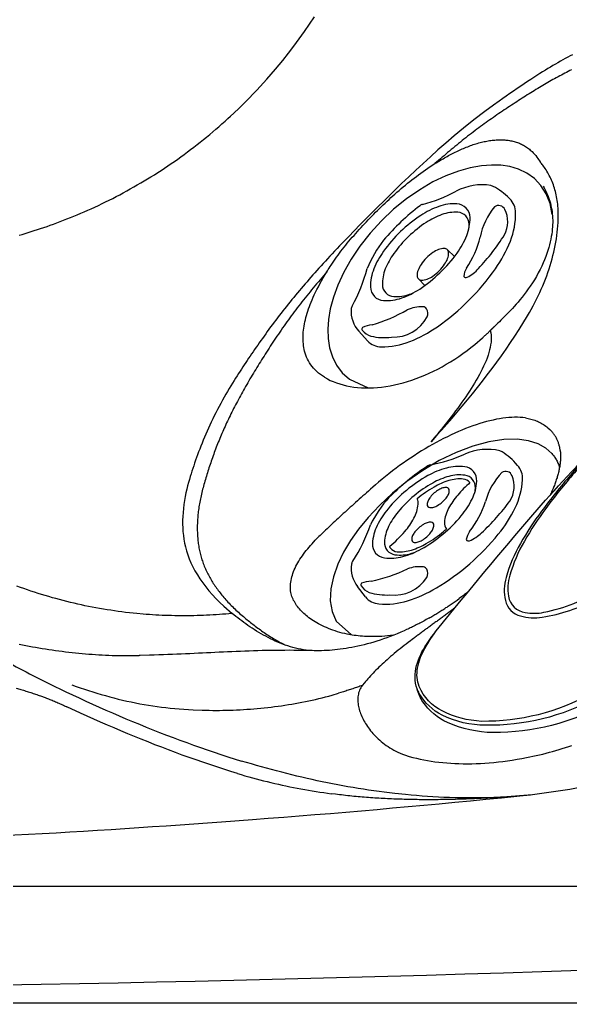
# Model space of a CAD drawing. Extents: x 832 to 912, y 781 to 934.
# Drawn here: x 885.81 to 898.41, y 797.97 to 820.45 of the extents above; entities that cross this region are included whole.
import ezdxf

# ---------------------------------------------------------------- set-up
doc = ezdxf.new("R2010")
doc.units = 0
doc.header["$MEASUREMENT"] = 0
for name, color, linetype in [('1', 4, 'Continuous'), ('1_CYAN', 4, 'Continuous'), ('2', 2, 'Continuous'), ('DIM', 3, 'Continuous'), ('SPA', 2, 'Continuous')]:
    doc.layers.add(name, color=color, linetype=linetype)

# ---------------------------------------------------------------- blocks, each defined once
blk = doc.blocks.new('Pillow07')
at = {"layer": '1_CYAN', "color": 4, "linetype": 'Continuous'}
blk.add_lwpolyline([(-2.358, -0.87, -0.006603), (-5.745, -0.616, -0.021924), (-6.178, -0.554, -0.081502), (-6.683, -0.382, -0.155149), (-7.057, -0.002, -0.083013), (-7.178, 0.3, -0.136326), (-7.125, 1.034, -0.096778), (-6.565, 1.944, -0.127397), (-4.291, 3.344, -0.186872), (-3.258, 3.28, 0.065625), (-1.71, 2.868, 0.071435), (1.71, 2.868, 0.065625), (3.258, 3.28, -0.186872), (4.291, 3.344, -0.127397), (6.565, 1.944, -0.096778), (7.125, 1.034, -0.136326), (7.178, 0.3, -0.083013), (7.057, -0.002, -0.155149), (6.683, -0.382, -0.081502), (6.178, -0.554, -0.021924), (5.745, -0.616, -0.006603), (2.358, -0.87, -0.02343)], format="xyb", close=True, dxfattribs=at)
at = {"layer": '1_CYAN', "color": 3, "linetype": 'Continuous'}
for points in [[(-7.051, -0.007, -0.035917), (-7.097, 0.106, -0.150356), (-7.089, 0.827, -0.114334), (-6.565, 1.702, -0.12673), (-4.367, 3.088, -0.194366), (-3.357, 3.079, 0.069606), (-1.71, 2.626, 0.073636), (1.71, 2.626, 0.069606), (3.357, 3.079, -0.194366), (4.367, 3.088, -0.12673), (6.565, 1.702, -0.114334), (7.089, 0.827, -0.150356), (7.097, 0.106, -0.034443), (7.053, -0.003)], [(-5.745, -0.616, -0.03429), (-6.274, -0.516, -0.087533), (-6.708, -0.327, -0.132713), (-6.986, -0.006, -0.179167), (-7.021, 0.761, -0.10283), (-6.565, 1.573, -0.130003), (-4.366, 2.938, -0.182201), (-3.385, 2.942, 0.065189), (-1.71, 2.497, 0.071467), (1.71, 2.497, 0.065189), (3.385, 2.942, -0.182201), (4.366, 2.938, -0.130003), (6.565, 1.573, -0.10283), (7.021, 0.761, -0.179167), (6.986, -0.006, -0.132713), (6.708, -0.327, -0.087533), (6.274, -0.516, -0.03429), (5.745, -0.616)], [(-0.014, 1.929, 0.082097), (-2.745, 1.506, 0.081749), (-3.889, 0.917, 0.10997), (-4.213, 0.537, 0.288824), (-4.2, 0.045, 0.128848), (-3.81, -0.311, 0.064282), (-3.023, -0.615, 0.029904), (-2.157, -0.782, 0.020061), (-1.104, -0.879, 0.013811), (0, -0.907, 0.013811), (1.104, -0.879, 0.020061), (2.157, -0.782, 0.029904), (3.023, -0.615, 0.064282), (3.81, -0.311, 0.128848), (4.2, 0.045, 0.288824), (4.213, 0.537, 0.10997), (3.889, 0.917, 0.081749), (2.745, 1.506, 0.082097), (0.014, 1.929)], [(0.011, 1.79, 0.069931), (-2.482, 1.457, 0.085576), (-3.783, 0.864, 0.092534), (-4.083, 0.559, 0.328712), (-4.083, 0.027, 0.110973), (-3.715, -0.285, 0.062647), (-2.923, -0.588, 0.030211), (-2.047, -0.756, 0.019896), (-1.004, -0.852, 0.013777), (0, -0.878, 0.013777), (1.004, -0.852, 0.019896), (2.047, -0.756, 0.030211), (2.923, -0.588, 0.062647), (3.715, -0.285, 0.110973), (4.083, 0.027, 0.328712), (4.083, 0.559, 0.092534), (3.783, 0.864, 0.085576), (2.482, 1.457, 0.069931), (-0.011, 1.79)], [(-0.673, -0.235, -0.282153), (-0.657, 0.213, -0.468167), (0.424, 0.365), (0.53, 0.464, 0.460953), (-0.64, 0.337, 0.238725), (-0.726, -0.14, 0.137161), (-0.575, -0.35, 0.261069), (-0.572, -0.35, 0.46986), (-0.572, -0.349, -0.265453), (-0.636, -0.154, -0.195188), (-0.504, 0.022, -0.314105), (0, 0), (0.103, 0.084, 0.355977), (-0.538, 0.084, 0.328478), (-0.641, -0.257, -0.416518), (-0.642, -0.26, -0.387302), (-0.648, -0.259, -0.279485), (-0.621, 0.078, -0.429748), (0.212, 0.176), (0.318, 0.268, 0.422176), (-0.607, 0.19, 0.293997), (-0.668, -0.234, -0.469659), (-0.669, -0.236, -0.320928), (-0.673, -0.236)], [(-0.103, -0.081, 0.285107), (0.492, -0.111, 0.365107), (0.641, 0.3, -0.389885), (0.642, 0.303, -0.434748), (0.648, 0.302, -0.361319), (0.536, -0.156, -0.307672), (-0.212, -0.163), (-0.318, -0.239, 0.290786), (0.528, -0.239, 0.371252), (0.668, 0.272, -0.388988), (0.669, 0.275, -0.244043), (0.673, 0.274, -0.383995), (0.537, -0.307, -0.280367), (-0.424, -0.313), (-0.53, -0.383, 0.237756), (0.409, -0.447, 0.379998), (0.74, 0.108, 0.130298), (0.575, 0.42, 0.419454), (0.572, 0.419, 0.370938), (0.572, 0.418, -0.227085), (0.632, 0.16, -0.183703), (0.51, -0.012, -0.310404), (0, 0), (-0.106, -0.083)]]:
    blk.add_lwpolyline(points, format="xyb", dxfattribs=at)
blk = doc.blocks.new('ROT')
at = {"layer": '1', "color": 2}
for p, q in [((0.984, 2.3), (1.28, 2.282)), ((0.984, -2.3), (1.056, -2.298))]:
    blk.add_line(p, q, dxfattribs=at)
blk.add_lwpolyline([(0.984, 2.3, 0.194738), (0.662, 2.17, 0.099647), (0.288, 1.626, 0.057272), (0.082, 0.936, 0.043868), (0, 0, 0.043868), (0.082, -0.936, 0.057272), (0.288, -1.626, 0.099647), (0.662, -2.17, 0.194738), (0.984, -2.3, 0.194738)], format="xyb", dxfattribs=at)
for points in [[(1.536, -1.445, 0.188918), (1.753, -1.364, 0.101146), (2.005, -1.027, 0.059435), (2.15, -0.592, 0.045845), (2.216, -0.001, 0.045845), (2.173, 0.591, 0.059435), (2.045, 1.032, 0.101146), (1.806, 1.379, 0.188918), (1.592, 1.468, 0.188918), (1.376, 1.387, 0.101146), (1.123, 1.05, 0.059435), (0.978, 0.615, 0.045845), (0.913, 0.024, 0.045845), (0.955, -0.568, 0.059435), (1.083, -1.009, 0.101146), (1.322, -1.356, 0.188918)], [(1.246, 0.028, 0.191184), (1.292, 0.046, 0.100578), (1.344, 0.121, 0.058587), (1.372, 0.215, 0.045064), (1.383, 0.343, 0.045064), (1.371, 0.471, 0.058587), (1.342, 0.565, 0.100578), (1.289, 0.639, 0.191184), (1.244, 0.657, 0.191184), (1.198, 0.639, 0.100578), (1.146, 0.565, 0.058587), (1.118, 0.47, 0.045064), (1.107, 0.342, 0.045064), (1.119, 0.214, 0.058587), (1.148, 0.12, 0.100578), (1.201, 0.046, 0.191184)], [(1.617, -0.76, 0.191184), (1.662, -0.742, 0.100578), (1.714, -0.668, 0.058587), (1.743, -0.573, 0.045064), (1.754, -0.445, 0.045064), (1.742, -0.317, 0.058587), (1.713, -0.223, 0.100578), (1.66, -0.149, 0.191184), (1.615, -0.131, 0.191184), (1.569, -0.149, 0.100578), (1.517, -0.224, 0.058587), (1.489, -0.318, 0.045064), (1.477, -0.446, 0.045064), (1.49, -0.574, 0.058587), (1.519, -0.668, 0.100578), (1.571, -0.742, 0.191184)]]:
    blk.add_lwpolyline(points, format="xyb", close=True, dxfattribs=at)
at = {"layer": '1', "color": 3}
for points in [[(1.414, -1.311, 0.188918), (1.603, -1.241, 0.101146), (1.823, -0.947, 0.059435), (1.949, -0.568, 0.045845), (2.007, -0.053, 0.045845), (1.969, 0.464, 0.059435), (1.858, 0.848, 0.101146), (1.65, 1.15, 0.188918), (1.463, 1.227, 0.188918), (1.274, 1.157, 0.101146), (1.055, 0.863, 0.010554), (1.026, 0.798, 0.045845)], [(1.172, -1.175, 0.021992), (1.228, -1.234, 0.188918), (1.414, -1.311, 0.188918)]]:
    blk.add_lwpolyline(points, format="xyb", dxfattribs=at)
at = {"layer": '1', "color": 2}
for centre, radius, start, end in [((1.254, 1.613), 0.669, 40.7757, 87.76), ((1.634, 1.941), 0.168, 15.685, 40.7757), ((5.174, 2.935), 3.51, 195.685, 210.8178), ((-0.652, -0.001), 3.033, 7.7761, 22.0333), ((-3.284, 0.004), 5.652, 352.4729, 4.1121), ((5.378, -2.583), 3.559, 149.904, 163.1848), ((2.153, -0.714), 0.168, 329.904, 352.4729), ((0.729, -1.167), 1.301, 306.4998, 342.6906), ((1.026, -0.938), 1.361, 271.2926, 290.5173)]:
    blk.add_arc(centre, radius, start, end, dxfattribs=at)
at = {"layer": '1', "color": 3}
for centre, radius, start, end in [((1.724, 1.025), 1.349, 122.169, 142.4355), ((1.183, 1.847), 0.366, 80.8518, 118.9625), ((0.568, 2.431), 0.76, 322.2664, 339.394), ((1.235, 2.165), 0.0439, 357.8341, 81.7245), ((1.258, 1.195), 0.889, 132.7569, 196.3026), ((4.562, 0.132), 3.857, 151.6164, 164.6623), ((0.095, 1.439), 0.801, 312.5754, 339.0523), ((0.583, 1.008), 0.188, 199.4752, 259.1487), ((0.567, 0.925), 0.103, 259.1487, 312.5754), ((1.287, -0.625), 0.931, 162.2988, 182.6181), ((0.453, -0.355), 0.0541, 73.5871, 165.6626), ((0.16, -0.575), 0.411, 13.2926, 41.4318), ((5.417, -0.499), 5.062, 181.9016, 192.9406), ((2.731, -0.06), 2.211, 190.9737, 211.2098), ((-0.343, -2.033), 1.443, 4.4001, 34.9907), ((1.085, -1.451), 0.629, 196.8623, 251.9047), ((0.943, -1.903), 0.155, 249.9578, 352.6608)]:
    blk.add_arc(centre, radius, start, end, dxfattribs=at)
at = {"layer": 'DIM'}
for points in [[(1.497, 1.133, 0.05275), (1.452, 1.138, 0.201072), (1.295, 1.077, 0.097869), (1.106, 0.8, 0.054977), (0.998, 0.449, 0.041817), (0.949, -0.03, 0.007193), (0.948, -0.114, 0.054977)], [(1.497, 1.133, 0.00103), (1.497, 1.121, 0.041817), (1.528, 0.64, 0.054977), (1.621, 0.285, 0.097869), (1.8, 0.001, 0.146765), (1.909, -0.061, 0.201072)], [(1.399, -1.218, 0.034613), (1.368, -0.82, 0.054977), (1.275, -0.465, 0.097869), (1.096, -0.181, 0.193766), (0.948, -0.114, 0.201072)], [(1.406, -1.218, 0.201072), (1.562, -1.156, 0.097869), (1.752, -0.88, 0.054977), (1.859, -0.529, 0.040785), (1.909, -0.061, 0.041817)], [(1.399, -1.218, 0.007033), (1.406, -1.218, 0.201072)]]:
    blk.add_lwpolyline(points, format="xyb", dxfattribs=at)
blk = doc.blocks.new('STANDARD')
at = {"layer": '1', "color": 2}
for p, q in [((0.984, 2.3), (1.28, 2.282)), ((1.162, 0.474), (0.952, 0.472)), ((1.166, -0.466), (0.941, -0.471)), ((0.984, -2.3), (1.056, -2.298))]:
    blk.add_line(p, q, dxfattribs=at)
blk.add_lwpolyline([(0.984, 2.3, 0.194738), (0.662, 2.17, 0.099647), (0.288, 1.626, 0.057272), (0.082, 0.936, 0.043868), (0, 0, 0.043868), (0.082, -0.936, 0.057272), (0.288, -1.626, 0.099647), (0.662, -2.17, 0.194738), (0.984, -2.3, 0.194738)], format="xyb", dxfattribs=at)
for points in [[(1.536, -1.445, 0.188918), (1.753, -1.364, 0.101146), (2.005, -1.027, 0.059435), (2.15, -0.592, 0.045845), (2.216, -0.001, 0.045845), (2.173, 0.591, 0.059435), (2.045, 1.032, 0.101146), (1.806, 1.379, 0.188918), (1.592, 1.468, 0.188918), (1.376, 1.387, 0.101146), (1.123, 1.05, 0.059435), (0.978, 0.615, 0.045845), (0.913, 0.024, 0.045845), (0.955, -0.568, 0.059435), (1.083, -1.009, 0.101146), (1.322, -1.356, 0.188918)], [(1.166, -0.466, 0.191184), (1.234, -0.439, 0.100578), (1.312, -0.328, 0.058587), (1.354, -0.186, 0.045064), (1.371, 0.005, 0.045064), (1.353, 0.196, 0.058587), (1.309, 0.337, 0.100578), (1.231, 0.447, 0.191184), (1.162, 0.474, 0.191184), (1.095, 0.447, 0.100578), (1.017, 0.336, 0.058587), (0.974, 0.194, 0.045064), (0.958, 0.003, 0.045064), (0.976, -0.188, 0.058587), (1.019, -0.329, 0.100578), (1.098, -0.44, 0.191184)]]:
    blk.add_lwpolyline(points, format="xyb", close=True, dxfattribs=at)
at = {"layer": '1', "color": 3}
for points in [[(1.414, -1.311, 0.188918), (1.603, -1.241, 0.101146), (1.823, -0.947, 0.059435), (1.949, -0.568, 0.045845), (2.007, -0.053, 0.045845), (1.969, 0.464, 0.059435), (1.858, 0.848, 0.101146), (1.65, 1.15, 0.188918), (1.463, 1.227, 0.188918), (1.274, 1.157, 0.101146), (1.055, 0.863, 0.010554), (1.026, 0.798, 0.045845)], [(1.172, -1.175, 0.021992), (1.228, -1.234, 0.188918), (1.414, -1.311, 0.188918)]]:
    blk.add_lwpolyline(points, format="xyb", dxfattribs=at)
at = {"layer": '1', "color": 2}
for centre, radius, start, end in [((1.254, 1.613), 0.669, 40.7757, 87.76), ((1.634, 1.941), 0.168, 15.685, 40.7757), ((5.174, 2.935), 3.51, 195.685, 210.8178), ((-0.652, -0.001), 3.033, 7.7761, 22.0333), ((-3.284, 0.004), 5.652, 352.4729, 4.1121), ((5.378, -2.583), 3.559, 149.904, 163.1848), ((2.153, -0.714), 0.168, 329.904, 352.4729), ((0.729, -1.167), 1.301, 306.4998, 342.6906), ((1.026, -0.938), 1.361, 271.2926, 290.5173)]:
    blk.add_arc(centre, radius, start, end, dxfattribs=at)
at = {"layer": '1', "color": 3}
for centre, radius, start, end in [((1.724, 1.025), 1.349, 122.169, 142.4355), ((1.183, 1.847), 0.366, 80.8518, 118.9625), ((0.568, 2.431), 0.76, 322.2664, 339.394), ((1.235, 2.165), 0.0439, 357.8341, 81.7245), ((1.258, 1.195), 0.889, 132.7569, 196.3026), ((4.562, 0.132), 3.857, 151.6164, 164.6623), ((0.095, 1.439), 0.801, 312.5754, 339.0523), ((0.583, 1.008), 0.188, 199.4752, 259.1487), ((0.567, 0.925), 0.103, 259.1487, 312.5754), ((1.287, -0.625), 0.931, 162.2988, 182.6181), ((0.453, -0.355), 0.0541, 73.5871, 165.6626), ((0.16, -0.575), 0.411, 13.2926, 41.4318), ((5.417, -0.499), 5.062, 181.9016, 192.9406), ((2.731, -0.06), 2.211, 190.9737, 211.2098), ((-0.343, -2.033), 1.443, 4.4001, 34.9907), ((1.085, -1.451), 0.629, 196.8623, 251.9047), ((0.943, -1.903), 0.155, 249.9578, 352.6608)]:
    blk.add_arc(centre, radius, start, end, dxfattribs=at)
blk = doc.blocks.new('2010SOVEREIGN')
at = {"layer": '1', "color": 3}
blk.add_line((40.185, 2.675), (67.597, 2.675), dxfattribs=at)
blk.add_arc((39.828, 780.914), 780.604, 267.928716, 272.071169, dxfattribs=at)
at = {"layer": 'SPA', "color": 4}
blk.add_lwpolyline([(12, 92.705), (67.658, 92.705, -0.414214), (79.658, 80.705), (79.658, 12, -0.414214), (67.658, 0), (12, 0, -0.414214), (0, 12), (0, 80.705, -0.414214)], format="xyb", close=True, dxfattribs=at)
at = {"layer": 'SPA', "color": 2, "linetype": 'Continuous'}
for points in [[(58.617, 20.609), (58.875, 20.876), (59.103, 21.125), (59.3, 21.352), (59.464, 21.551), (59.598, 21.719), (59.722, 21.882), (59.844, 22.047), (59.962, 22.213), (60.078, 22.381), (60.191, 22.551)], [(53.433, 17.557), (53.502, 17.577), (53.571, 17.598), (53.64, 17.619), (53.711, 17.64), (53.782, 17.663), (53.854, 17.686), (53.926, 17.71), (53.999, 17.735), (54.073, 17.76), (54.148, 17.786), (54.223, 17.813), (54.298, 17.841), (54.375, 17.869), (54.451, 17.899), (54.529, 17.929), (54.607, 17.96), (54.685, 17.992), (54.764, 18.025), (54.844, 18.058), (54.924, 18.093), (55.005, 18.128), (55.085, 18.164), (55.167, 18.202), (55.249, 18.24), (55.331, 18.279), (55.413, 18.319), (55.495, 18.359), (55.576, 18.4), (55.657, 18.442), (55.738, 18.484), (55.818, 18.527), (55.898, 18.571), (55.978, 18.615), (56.058, 18.66), (56.137, 18.705), (56.216, 18.751), (56.295, 18.798), (56.373, 18.845), (56.451, 18.893), (56.529, 18.941), (56.606, 18.991), (56.683, 19.04), (56.76, 19.091), (56.836, 19.142), (56.912, 19.193), (56.987, 19.245), (57.062, 19.298), (57.137, 19.351), (57.212, 19.405), (57.286, 19.46), (57.359, 19.515), (57.433, 19.571), (57.506, 19.627), (57.578, 19.684), (57.65, 19.742), (57.722, 19.8), (57.794, 19.859), (57.865, 19.918), (57.935, 19.978), (58.005, 20.038), (58.075, 20.1), (58.147, 20.164), (58.213, 20.224), (58.274, 20.279), (58.35, 20.35), (58.466, 20.462), (58.617, 20.609)], [(66.457, 4.97), (66.034, 4.884), (65.179, 4.763)], [(62.245, 8.517), (62.164, 8.481), (62.084, 8.448), (62.005, 8.415), (61.926, 8.385), (61.849, 8.356), (61.772, 8.328), (61.696, 8.303), (61.62, 8.278), (61.546, 8.255), (61.472, 8.234), (61.399, 8.214), (61.327, 8.196), (61.256, 8.178), (61.186, 8.162), (61.117, 8.148), (61.048, 8.134), (60.98, 8.122), (60.914, 8.111), (60.848, 8.101), (60.783, 8.093), (60.719, 8.085), (60.656, 8.078), (60.593, 8.073), (60.532, 8.068), (60.472, 8.065), (60.412, 8.062), (60.353, 8.06), (60.296, 8.059), (60.183, 8.06)], [(53.438, 8.21), (53.513, 8.195), (53.588, 8.18), (53.663, 8.166), (53.738, 8.152), (53.813, 8.138), (53.889, 8.125), (53.965, 8.112), (54.04, 8.1), (54.116, 8.088), (54.192, 8.077), (54.268, 8.066), (54.344, 8.056), (54.42, 8.046), (54.496, 8.036), (54.572, 8.027), (54.648, 8.019), (54.725, 8.011), (54.801, 8.003), (54.877, 7.996), (54.954, 7.99), (55.03, 7.983), (55.107, 7.978), (55.183, 7.973), (55.26, 7.968), (55.336, 7.964), (55.413, 7.96), (55.49, 7.957), (55.566, 7.954), (55.643, 7.952), (55.72, 7.95), (55.797, 7.949), (55.874, 7.948), (55.951, 7.948), (56.027, 7.948), (56.181, 7.951)], [(60.183, 8.06), (60.14, 8.062), (60.045, 8.064), (59.937, 8.066), (59.83, 8.067), (59.723, 8.068), (59.618, 8.069), (59.513, 8.068), (59.408, 8.068), (59.304, 8.066), (59.201, 8.065), (59.099, 8.063), (58.997, 8.061), (58.896, 8.058), (58.795, 8.055), (58.695, 8.052), (58.596, 8.048), (58.497, 8.044), (58.399, 8.041), (58.301, 8.036), (58.204, 8.032), (58.107, 8.028), (58.011, 8.023), (57.915, 8.019), (57.82, 8.014), (57.725, 8.01), (57.631, 8.005), (57.536, 8.001), (57.439, 7.996), (57.342, 7.992), (57.244, 7.987), (57.144, 7.983), (57.044, 7.979), (56.942, 7.975), (56.84, 7.97), (56.737, 7.967), (56.632, 7.963), (56.527, 7.96), (56.42, 7.956), (56.204, 7.951)], [(65.179, 4.763), (64.824, 4.727), (64.469, 4.691), (64.113, 4.657), (63.758, 4.622), (63.402, 4.588), (63.047, 4.555), (62.691, 4.522), (62.335, 4.49), (61.98, 4.458), (61.624, 4.426), (61.268, 4.396), (60.912, 4.365), (60.556, 4.335), (60.2, 4.306), (59.843, 4.277), (59.487, 4.249), (59.131, 4.221), (58.775, 4.194), (58.062, 4.141)], [(58.062, 4.141), (57.747, 4.118), (57.432, 4.095), (57.117, 4.073), (56.802, 4.052), (56.486, 4.031), (56.171, 4.01), (55.856, 3.989), (55.541, 3.969), (55.226, 3.95), (54.91, 3.93), (54.595, 3.912), (54.28, 3.893), (53.965, 3.875), (53.649, 3.857), (53.334, 3.84), (53.019, 3.823), (52.703, 3.807), (52.388, 3.791), (51.757, 3.76)]]:
    blk.add_lwpolyline(points, dxfattribs=at)
at = {"layer": 'SPA', "color": 3, "linetype": 'Continuous'}
for points in [[(66.097, 21.684), (66.041, 21.655), (65.986, 21.626), (65.93, 21.595), (65.873, 21.564), (65.817, 21.533), (65.761, 21.501), (65.704, 21.468), (65.648, 21.435), (65.591, 21.402), (65.533, 21.367), (65.474, 21.33), (65.411, 21.291), (65.347, 21.251), (65.279, 21.208), (65.21, 21.163), (65.138, 21.116), (65.064, 21.067), (64.987, 21.016), (64.909, 20.963), (64.828, 20.908), (64.745, 20.852), (64.663, 20.795), (64.58, 20.737), (64.497, 20.679), (64.413, 20.62), (64.289, 20.532), (64.086, 20.383), (63.837, 20.193), (63.602, 20.004), (63.387, 19.826), (63.194, 19.661), (63.017, 19.506), (62.845, 19.352), (62.675, 19.197), (62.51, 19.044), (62.347, 18.89), (62.186, 18.737), (62.026, 18.583), (61.866, 18.427), (61.548, 18.112)], [(66.071, 21.338), (66.032, 21.319), (65.994, 21.299), (65.955, 21.279), (65.917, 21.259), (65.878, 21.239), (65.84, 21.219), (65.801, 21.198), (65.763, 21.177), (65.724, 21.156), (65.686, 21.135), (65.647, 21.113), (65.609, 21.092), (65.57, 21.07), (65.532, 21.047), (65.493, 21.025), (65.454, 21.002), (65.415, 20.979), (65.376, 20.956), (65.337, 20.933), (65.298, 20.909), (65.258, 20.885), (65.219, 20.861), (65.179, 20.837), (65.14, 20.813), (65.1, 20.788), (65.06, 20.763), (65.02, 20.738), (64.98, 20.712), (64.94, 20.687), (64.9, 20.661), (64.86, 20.635), (64.819, 20.609), (64.779, 20.583), (64.738, 20.556), (64.697, 20.529), (64.656, 20.502), (64.615, 20.475), (64.574, 20.447), (64.533, 20.42), (64.492, 20.392), (64.45, 20.364), (64.409, 20.336), (64.367, 20.307), (64.326, 20.279), (64.284, 20.25), (64.242, 20.221), (64.2, 20.192), (64.158, 20.163), (64.116, 20.133), (64.074, 20.103), (64.032, 20.072), (63.99, 20.041), (63.948, 20.01), (63.906, 19.979), (63.864, 19.947), (63.822, 19.916), (63.78, 19.883), (63.738, 19.851), (63.696, 19.818), (63.654, 19.786), (63.612, 19.753), (63.571, 19.719), (63.529, 19.686), (63.487, 19.652), (63.445, 19.618), (63.404, 19.584), (63.362, 19.549), (63.321, 19.515), (63.279, 19.48), (63.238, 19.445), (63.196, 19.41), (63.155, 19.375), (63.114, 19.339), (63.072, 19.304), (63.031, 19.268), (62.948, 19.195)], [(62.948, 19.195), (62.979, 19.214), (63.01, 19.233), (63.04, 19.252), (63.071, 19.27), (63.102, 19.288), (63.133, 19.306), (63.164, 19.324), (63.195, 19.342), (63.226, 19.359), (63.257, 19.376), (63.288, 19.392), (63.319, 19.409), (63.351, 19.425), (63.382, 19.441), (63.413, 19.456), (63.445, 19.472), (63.476, 19.487), (63.508, 19.501), (63.539, 19.515), (63.571, 19.529), (63.602, 19.543), (63.634, 19.556), (63.665, 19.569), (63.697, 19.581), (63.728, 19.593), (63.76, 19.605), (63.791, 19.616), (63.823, 19.627), (63.854, 19.637), (63.886, 19.647), (63.917, 19.656), (63.949, 19.665), (63.98, 19.674), (64.011, 19.682), (64.043, 19.689), (64.074, 19.696), (64.105, 19.703), (64.135, 19.709), (64.166, 19.714), (64.196, 19.719), (64.226, 19.723), (64.256, 19.727), (64.286, 19.73), (64.316, 19.733), (64.345, 19.735), (64.374, 19.737), (64.403, 19.738), (64.432, 19.738), (64.461, 19.738), (64.489, 19.738), (64.517, 19.736), (64.545, 19.735), (64.572, 19.732), (64.599, 19.73), (64.626, 19.726), (64.653, 19.722), (64.679, 19.718), (64.705, 19.712), (64.731, 19.706), (64.757, 19.7), (64.783, 19.693), (64.808, 19.685), (64.833, 19.677), (64.857, 19.668), (64.882, 19.658), (64.906, 19.647), (64.93, 19.636), (64.953, 19.624), (64.977, 19.612), (64.999, 19.598), (65.022, 19.584), (65.044, 19.57), (65.066, 19.554), (65.088, 19.538), (65.109, 19.521), (65.129, 19.504), (65.15, 19.486), (65.17, 19.467), (65.197, 19.44), (65.225, 19.41), (65.252, 19.378), (65.278, 19.344), (65.304, 19.31), (65.351, 19.236)], [(60.476, 16.722), (60.49, 16.745), (60.508, 16.773), (60.527, 16.804), (60.549, 16.839), (60.574, 16.876), (60.602, 16.917), (60.631, 16.961), (60.663, 17.006), (60.696, 17.053), (60.73, 17.099), (60.764, 17.145), (60.798, 17.191), (60.834, 17.236), (60.87, 17.282), (60.906, 17.328), (60.943, 17.373), (60.981, 17.418), (61.019, 17.464), (61.057, 17.509), (61.096, 17.554), (61.135, 17.599), (61.175, 17.643), (61.215, 17.688), (61.256, 17.733), (61.296, 17.777), (61.337, 17.821), (61.379, 17.865), (61.421, 17.909), (61.463, 17.952), (61.505, 17.996), (61.548, 18.039), (61.591, 18.082), (61.634, 18.125), (61.677, 18.167), (61.721, 18.209), (61.764, 18.251), (61.808, 18.293), (61.852, 18.334), (61.897, 18.376), (61.941, 18.417), (61.987, 18.458), (62.033, 18.499), (62.079, 18.54), (62.126, 18.581), (62.174, 18.622), (62.222, 18.663), (62.271, 18.704), (62.32, 18.744), (62.37, 18.784), (62.42, 18.824), (62.471, 18.863), (62.522, 18.902), (62.574, 18.94), (62.626, 18.979), (62.678, 19.016), (62.731, 19.053), (62.785, 19.09), (62.839, 19.126), (62.948, 19.195)], [(65.633, 18.034), (65.581, 18.284), (65.493, 18.506), (65.371, 18.696), (65.222, 18.853), (65.049, 18.976), (64.86, 19.066), (64.659, 19.125), (64.452, 19.156), (64.24, 19.162), (64.009, 19.145), (63.757, 19.1), (63.486, 19.024), (63.2, 18.916), (62.903, 18.774), (62.599, 18.597), (62.297, 18.388), (62.003, 18.149), (61.723, 17.886), (61.464, 17.603), (61.231, 17.309), (61.029, 17.008), (60.86, 16.71), (60.725, 16.418), (60.623, 16.139), (60.553, 15.876), (60.511, 15.633), (60.495, 15.409), (60.503, 15.194), (60.538, 14.981), (60.602, 14.777), (60.698, 14.586), (60.827, 14.414), (60.992, 14.267), (61.418, 14.067)], [(65.768, 17.993), (65.769, 18.04), (65.768, 18.087), (65.766, 18.133), (65.764, 18.178), (65.76, 18.223), (65.756, 18.267), (65.751, 18.311), (65.745, 18.354), (65.738, 18.396), (65.73, 18.437), (65.722, 18.478), (65.713, 18.519), (65.703, 18.558), (65.692, 18.597), (65.681, 18.636), (65.669, 18.673), (65.656, 18.711), (65.642, 18.747), (65.628, 18.783), (65.613, 18.818), (65.597, 18.853), (65.581, 18.887), (65.564, 18.921), (65.547, 18.954), (65.528, 18.986), (65.51, 19.018), (65.49, 19.049), (65.47, 19.079), (65.451, 19.108), (65.432, 19.134), (65.415, 19.157), (65.4, 19.177), (65.387, 19.193), (65.378, 19.205), (65.371, 19.213), (65.367, 19.217), (65.363, 19.222), (65.359, 19.227), (65.351, 19.236)], [(65.42, 18.679), (65.445, 18.638), (65.469, 18.595), (65.491, 18.552), (65.511, 18.509), (65.529, 18.466), (65.546, 18.422), (65.562, 18.377), (65.576, 18.332), (65.589, 18.286), (65.6, 18.24), (65.61, 18.193), (65.619, 18.145), (65.626, 18.097), (65.632, 18.048), (65.636, 17.999), (65.639, 17.949), (65.641, 17.899), (65.641, 17.848), (65.64, 17.797), (65.637, 17.745), (65.633, 17.692), (65.627, 17.639), (65.619, 17.583), (65.61, 17.525), (65.599, 17.465), (65.586, 17.404), (65.57, 17.34), (65.552, 17.275), (65.532, 17.208), (65.509, 17.139), (65.484, 17.069), (65.455, 16.997), (65.424, 16.924), (65.39, 16.849), (65.353, 16.773), (65.312, 16.695), (65.268, 16.617), (65.223, 16.541), (65.176, 16.467), (65.129, 16.396), (65.082, 16.328), (65.034, 16.263), (64.987, 16.2), (64.94, 16.14), (64.893, 16.083), (64.848, 16.029), (64.804, 15.978), (64.761, 15.93), (64.72, 15.885), (64.681, 15.843), (64.643, 15.803), (64.605, 15.764), (64.568, 15.726), (64.53, 15.688), (64.493, 15.651), (64.457, 15.615), (64.421, 15.579), (64.385, 15.545), (64.315, 15.477)], [(61.548, 18.112), (61.476, 18.039), (61.405, 17.968), (61.335, 17.898), (61.267, 17.829), (61.2, 17.761), (61.135, 17.694), (61.07, 17.628), (61.007, 17.562), (60.945, 17.498), (60.884, 17.435), (60.825, 17.373), (60.766, 17.311), (60.709, 17.251), (60.653, 17.191), (60.598, 17.133), (60.545, 17.075), (60.492, 17.019), (60.441, 16.963), (60.391, 16.908), (60.342, 16.854), (60.294, 16.801), (60.247, 16.749), (60.201, 16.698), (60.156, 16.648), (60.111, 16.597), (60.066, 16.546), (60.022, 16.495), (59.977, 16.444), (59.933, 16.393), (59.89, 16.342), (59.846, 16.29), (59.803, 16.239), (59.76, 16.188), (59.717, 16.137), (59.675, 16.085), (59.633, 16.034), (59.591, 15.982), (59.549, 15.93), (59.508, 15.878), (59.467, 15.827), (59.426, 15.775), (59.386, 15.723), (59.346, 15.67), (59.306, 15.618), (59.267, 15.566), (59.228, 15.513), (59.189, 15.461), (59.151, 15.408), (59.113, 15.355), (59.076, 15.303), (59.039, 15.251), (59.002, 15.199), (58.965, 15.147), (58.929, 15.096), (58.894, 15.045), (58.858, 14.995), (58.823, 14.944), (58.788, 14.894), (58.754, 14.844), (58.719, 14.793), (58.685, 14.743), (58.652, 14.693), (58.618, 14.644), (58.585, 14.594), (58.553, 14.545), (58.52, 14.496), (58.488, 14.447), (58.455, 14.397), (58.422, 14.344), (58.387, 14.289), (58.351, 14.233), (58.315, 14.174), (58.278, 14.114), (58.24, 14.051), (58.202, 13.987), (58.163, 13.921), (58.125, 13.853), (58.086, 13.783), (58.047, 13.712), (58.008, 13.641), (57.971, 13.57), (57.934, 13.499), (57.899, 13.428), (57.864, 13.357), (57.83, 13.287), (57.798, 13.217), (57.765, 13.147), (57.734, 13.077), (57.704, 13.008), (57.675, 12.939), (57.646, 12.871), (57.619, 12.803), (57.592, 12.736), (57.566, 12.67), (57.541, 12.605), (57.517, 12.54), (57.494, 12.476), (57.472, 12.412), (57.45, 12.349), (57.429, 12.287), (57.408, 12.225), (57.388, 12.163), (57.369, 12.101), (57.349, 12.039), (57.33, 11.974), (57.31, 11.904), (57.29, 11.829), (57.27, 11.751), (57.251, 11.668), (57.233, 11.582), (57.217, 11.493), (57.203, 11.401), (57.192, 11.309), (57.184, 11.219), (57.178, 11.129), (57.175, 11.041), (57.175, 10.954), (57.178, 10.868), (57.183, 10.782), (57.192, 10.696), (57.205, 10.608), (57.221, 10.52), (57.24, 10.432), (57.265, 10.342), (57.293, 10.253), (57.327, 10.162), (57.365, 10.071), (57.408, 9.979), (57.457, 9.886), (57.512, 9.793), (57.571, 9.7), (57.635, 9.609), (57.704, 9.518), (57.778, 9.428), (57.856, 9.34), (57.938, 9.252), (58.025, 9.165), (58.115, 9.079), (58.308, 8.912)], [(65.064, 15.712), (65.108, 15.787), (65.151, 15.863), (65.193, 15.94), (65.233, 16.016), (65.272, 16.093), (65.309, 16.169), (65.345, 16.246), (65.38, 16.323), (65.413, 16.4), (65.445, 16.477), (65.476, 16.554), (65.505, 16.631), (65.532, 16.708), (65.558, 16.785), (65.583, 16.863), (65.606, 16.94), (65.627, 17.016), (65.647, 17.093), (65.666, 17.17), (65.683, 17.247), (65.698, 17.323), (65.712, 17.399), (65.725, 17.475), (65.736, 17.55), (65.745, 17.625), (65.753, 17.699), (65.759, 17.773), (65.764, 17.847), (65.768, 17.993)], [(60.476, 16.722), (60.436, 16.676), (60.397, 16.631), (60.358, 16.585), (60.319, 16.54), (60.28, 16.494), (60.241, 16.449), (60.203, 16.403), (60.165, 16.357), (60.127, 16.312), (60.09, 16.266), (60.052, 16.22), (60.015, 16.174), (59.979, 16.129), (59.942, 16.083), (59.906, 16.037), (59.87, 15.991), (59.835, 15.946), (59.799, 15.9), (59.764, 15.854), (59.73, 15.808), (59.695, 15.762), (59.661, 15.716), (59.627, 15.669), (59.594, 15.623), (59.56, 15.577), (59.528, 15.531), (59.495, 15.484), (59.462, 15.437), (59.43, 15.39), (59.398, 15.343), (59.366, 15.296), (59.334, 15.25), (59.303, 15.203), (59.272, 15.156), (59.242, 15.11), (59.211, 15.064), (59.181, 15.019), (59.152, 14.973), (59.122, 14.929), (59.094, 14.884), (59.065, 14.84), (59.037, 14.796), (59.01, 14.753), (58.982, 14.71), (58.955, 14.666), (58.928, 14.623), (58.901, 14.579), (58.874, 14.535), (58.847, 14.491), (58.82, 14.448), (58.793, 14.404), (58.768, 14.36), (58.742, 14.317), (58.716, 14.274), (58.691, 14.23), (58.666, 14.186), (58.641, 14.142), (58.616, 14.099), (58.591, 14.056), (58.567, 14.014), (58.544, 13.971), (58.52, 13.929), (58.497, 13.887), (58.474, 13.845), (58.451, 13.802), (58.428, 13.76), (58.406, 13.719), (58.384, 13.677), (58.363, 13.636), (58.342, 13.595), (58.321, 13.555), (58.3, 13.514), (58.28, 13.473), (58.26, 13.432), (58.24, 13.392), (58.221, 13.351), (58.201, 13.31), (58.182, 13.269), (58.164, 13.229), (58.145, 13.188), (58.127, 13.148), (58.109, 13.108), (58.092, 13.067), (58.074, 13.027), (58.057, 12.987), (58.041, 12.947), (58.024, 12.907), (58.008, 12.868), (57.992, 12.828), (57.976, 12.788), (57.96, 12.748), (57.945, 12.709), (57.93, 12.669), (57.915, 12.629), (57.9, 12.59), (57.886, 12.551), (57.871, 12.511), (57.857, 12.472), (57.844, 12.433), (57.83, 12.394), (57.817, 12.355), (57.804, 12.317), (57.791, 12.278), (57.778, 12.24), (57.766, 12.201), (57.753, 12.163), (57.741, 12.125), (57.729, 12.087), (57.718, 12.048), (57.706, 12.011), (57.695, 11.973), (57.684, 11.935), (57.673, 11.898), (57.663, 11.86), (57.652, 11.823), (57.642, 11.786), (57.632, 11.749), (57.623, 11.712), (57.614, 11.675), (57.605, 11.638), (57.596, 11.602), (57.588, 11.565), (57.581, 11.529), (57.574, 11.492), (57.567, 11.456), (57.56, 11.419), (57.554, 11.383), (57.549, 11.347), (57.543, 11.312), (57.538, 11.276), (57.534, 11.24), (57.53, 11.205), (57.526, 11.17), (57.523, 11.135), (57.52, 11.101), (57.517, 11.066), (57.515, 11.032), (57.513, 10.998), (57.512, 10.964), (57.511, 10.931), (57.51, 10.897), (57.51, 10.864), (57.51, 10.831), (57.511, 10.798), (57.512, 10.766), (57.513, 10.733), (57.515, 10.701), (57.517, 10.668), (57.52, 10.636), (57.523, 10.604), (57.526, 10.572), (57.53, 10.541), (57.534, 10.509), (57.539, 10.478), (57.544, 10.446), (57.549, 10.415), (57.555, 10.384), (57.561, 10.353), (57.568, 10.322), (57.575, 10.292), (57.583, 10.261), (57.591, 10.231), (57.599, 10.201), (57.608, 10.171), (57.617, 10.141), (57.627, 10.111), (57.638, 10.081), (57.648, 10.052), (57.659, 10.023), (57.671, 9.993), (57.683, 9.964), (57.695, 9.935), (57.708, 9.906), (57.721, 9.878), (57.735, 9.849), (57.749, 9.821), (57.764, 9.793), (57.779, 9.764), (57.794, 9.737), (57.81, 9.709), (57.826, 9.681), (57.843, 9.653), (57.86, 9.626), (57.877, 9.599), (57.895, 9.571), (57.913, 9.544), (57.932, 9.517), (57.951, 9.49), (57.97, 9.463), (57.99, 9.437), (58.01, 9.41), (58.031, 9.383), (58.052, 9.357), (58.074, 9.33), (58.096, 9.304), (58.119, 9.277), (58.142, 9.251), (58.165, 9.224), (58.189, 9.198), (58.213, 9.172), (58.238, 9.146), (58.263, 9.119), (58.289, 9.093), (58.315, 9.067), (58.342, 9.041), (58.369, 9.015), (58.396, 8.989), (58.423, 8.964), (58.451, 8.938), (58.479, 8.913), (58.507, 8.888), (58.536, 8.863), (58.565, 8.839), (58.623, 8.79)], [(60.422, 14.31), (60.374, 14.34), (60.328, 14.372), (60.285, 14.406), (60.244, 14.441), (60.206, 14.478), (60.17, 14.516), (60.137, 14.555), (60.106, 14.596), (60.078, 14.639), (60.052, 14.683), (60.03, 14.727), (60.01, 14.771), (59.993, 14.815), (59.978, 14.859), (59.966, 14.903), (59.956, 14.947), (59.948, 14.99), (59.941, 15.032), (59.937, 15.075), (59.933, 15.117), (59.931, 15.161), (59.93, 15.205), (59.931, 15.249), (59.933, 15.294), (59.936, 15.34), (59.941, 15.386), (59.947, 15.433), (59.954, 15.48), (59.962, 15.528), (59.972, 15.576), (59.983, 15.625), (59.995, 15.674), (60.008, 15.723), (60.023, 15.773), (60.039, 15.824), (60.056, 15.874), (60.074, 15.925), (60.094, 15.976), (60.114, 16.029), (60.137, 16.083), (60.162, 16.139), (60.188, 16.197), (60.217, 16.256), (60.247, 16.318), (60.28, 16.381), (60.315, 16.446), (60.352, 16.512), (60.391, 16.58), (60.476, 16.722)], [(62.859, 12.837), (62.979, 12.97), (63.099, 13.104), (63.219, 13.239), (63.338, 13.376), (63.456, 13.514), (63.574, 13.652), (63.69, 13.792), (63.806, 13.933), (63.92, 14.076), (64.033, 14.219), (64.145, 14.363), (64.255, 14.509), (64.363, 14.656), (64.469, 14.803), (64.574, 14.952), (64.676, 15.102), (64.777, 15.253), (64.875, 15.405), (65.064, 15.712)], [(64.214, 15.379), (64.225, 15.328), (64.232, 15.276), (64.235, 15.222), (64.234, 15.167), (64.23, 15.11), (64.222, 15.052), (64.212, 14.994), (64.198, 14.934), (64.181, 14.874), (64.162, 14.812), (64.14, 14.75), (64.116, 14.688), (64.089, 14.625), (64.061, 14.562), (64.031, 14.499), (63.998, 14.435), (63.965, 14.371), (63.929, 14.307), (63.893, 14.243), (63.855, 14.179), (63.816, 14.115), (63.777, 14.052), (63.736, 13.99), (63.695, 13.927), (63.653, 13.865), (63.61, 13.802), (63.565, 13.738), (63.518, 13.673), (63.47, 13.607), (63.421, 13.54), (63.37, 13.473), (63.318, 13.404), (63.264, 13.336), (63.21, 13.266), (63.154, 13.196), (63.097, 13.125), (63.039, 13.053), (62.98, 12.982), (62.859, 12.837)], [(64.039, 15.215), (64.048, 15.223), (64.057, 15.231), (64.066, 15.239), (64.075, 15.247), (64.084, 15.255), (64.092, 15.263), (64.101, 15.271), (64.11, 15.279), (64.119, 15.288), (64.128, 15.296), (64.136, 15.304), (64.145, 15.312), (64.154, 15.32), (64.162, 15.329), (64.171, 15.337), (64.18, 15.345), (64.188, 15.354), (64.197, 15.362), (64.214, 15.379)], [(64.214, 15.379), (64.217, 15.382), (64.22, 15.384), (64.222, 15.387), (64.225, 15.39), (64.228, 15.393), (64.231, 15.395), (64.234, 15.398), (64.236, 15.401), (64.239, 15.404), (64.242, 15.406), (64.245, 15.409), (64.248, 15.412), (64.251, 15.415), (64.254, 15.417), (64.256, 15.42), (64.259, 15.423), (64.262, 15.426), (64.265, 15.429), (64.268, 15.431), (64.271, 15.434), (64.274, 15.437), (64.277, 15.44), (64.28, 15.443), (64.283, 15.446), (64.285, 15.448), (64.288, 15.451), (64.291, 15.454), (64.294, 15.457), (64.297, 15.46), (64.3, 15.463), (64.303, 15.466), (64.306, 15.468), (64.309, 15.471), (64.315, 15.477)], [(60.422, 14.31), (60.486, 14.273), (60.552, 14.24), (60.621, 14.21), (60.693, 14.182), (60.768, 14.157), (60.845, 14.135), (60.924, 14.116), (61.006, 14.1), (61.09, 14.087), (61.176, 14.077), (61.264, 14.071), (61.354, 14.067), (61.446, 14.067), (61.539, 14.07), (61.633, 14.077), (61.728, 14.086), (61.825, 14.099), (61.922, 14.115), (62.02, 14.135), (62.118, 14.157), (62.217, 14.183), (62.317, 14.212), (62.416, 14.244), (62.517, 14.279), (62.617, 14.317), (62.716, 14.358), (62.816, 14.402), (62.915, 14.449), (63.013, 14.499), (63.111, 14.551), (63.208, 14.607), (63.304, 14.664), (63.4, 14.725), (63.495, 14.787), (63.588, 14.853), (63.681, 14.92), (63.772, 14.991), (63.863, 15.063), (64.039, 15.215)], [(65.018, 13.38), (64.958, 13.388), (64.897, 13.392), (64.835, 13.395), (64.77, 13.395), (64.705, 13.393), (64.637, 13.389), (64.568, 13.382), (64.498, 13.373), (64.426, 13.362), (64.353, 13.349), (64.278, 13.333), (64.203, 13.316), (64.127, 13.296), (64.049, 13.274), (63.971, 13.25), (63.891, 13.225), (63.811, 13.197), (63.73, 13.167), (63.648, 13.136), (63.566, 13.102), (63.483, 13.067), (63.399, 13.03), (63.316, 12.991), (63.231, 12.951), (63.147, 12.909), (63.063, 12.865), (62.978, 12.82), (62.894, 12.773), (62.809, 12.725), (62.725, 12.676), (62.64, 12.625), (62.556, 12.572), (62.472, 12.518), (62.389, 12.463), (62.305, 12.407), (62.222, 12.349), (62.14, 12.29), (62.058, 12.23), (61.977, 12.168), (61.896, 12.106), (61.816, 12.042), (61.737, 11.978), (61.66, 11.914), (61.59, 11.854), (61.528, 11.799), (61.473, 11.751), (61.427, 11.71), (61.385, 11.672), (61.342, 11.634), (61.3, 11.597), (61.258, 11.56), (61.216, 11.522), (61.175, 11.485), (61.133, 11.448), (61.092, 11.411), (61.051, 11.374), (61.01, 11.338), (60.97, 11.301), (60.93, 11.265), (60.89, 11.229), (60.85, 11.193), (60.81, 11.157), (60.771, 11.121), (60.732, 11.085), (60.694, 11.05), (60.656, 11.015), (60.619, 10.98), (60.583, 10.947), (60.547, 10.913), (60.513, 10.88), (60.479, 10.848), (60.446, 10.817), (60.413, 10.786), (60.382, 10.755), (60.351, 10.725), (60.321, 10.696), (60.292, 10.667), (60.264, 10.638), (60.21, 10.583)], [(65.018, 13.38), (65.049, 13.375), (65.079, 13.37), (65.11, 13.363), (65.141, 13.355), (65.171, 13.347), (65.201, 13.337), (65.231, 13.327), (65.26, 13.316), (65.29, 13.304), (65.318, 13.291), (65.347, 13.277), (65.375, 13.263), (65.402, 13.247), (65.429, 13.231), (65.456, 13.214), (65.482, 13.195), (65.507, 13.176), (65.531, 13.156), (65.578, 13.114)], [(65.814, 12.639), (65.811, 12.657), (65.808, 12.676), (65.805, 12.694), (65.801, 12.712), (65.797, 12.73), (65.792, 12.748), (65.787, 12.766), (65.782, 12.783), (65.777, 12.8), (65.771, 12.817), (65.764, 12.834), (65.758, 12.85), (65.751, 12.867), (65.743, 12.883), (65.736, 12.899), (65.728, 12.915), (65.719, 12.93), (65.71, 12.946), (65.701, 12.961), (65.692, 12.976), (65.682, 12.99), (65.672, 13.005), (65.661, 13.019), (65.651, 13.033), (65.639, 13.047), (65.628, 13.061), (65.616, 13.075), (65.604, 13.088), (65.578, 13.114)], [(65.622, 12.564), (65.485, 12.686), (65.308, 12.787), (65.088, 12.859), (64.825, 12.895), (64.521, 12.889), (64.182, 12.838), (63.816, 12.739), (63.434, 12.593), (63.046, 12.404), (62.667, 12.18), (62.307, 11.928), (61.975, 11.659), (61.677, 11.382), (61.418, 11.105), (61.199, 10.835), (61.017, 10.577), (60.859, 10.311), (60.725, 10.035), (60.624, 9.752), (60.564, 9.472), (60.552, 9.203), (60.593, 8.955), (60.69, 8.736), (61.041, 8.42)], [(65.814, 12.639), (65.816, 12.62), (65.818, 12.601), (65.819, 12.582), (65.821, 12.562), (65.822, 12.542), (65.822, 12.522), (65.822, 12.502), (65.822, 12.482), (65.822, 12.461), (65.821, 12.44), (65.82, 12.419), (65.818, 12.398), (65.816, 12.377), (65.814, 12.355), (65.811, 12.333), (65.808, 12.311), (65.805, 12.289), (65.801, 12.267), (65.797, 12.244), (65.793, 12.222), (65.789, 12.199), (65.784, 12.176), (65.778, 12.153), (65.773, 12.13), (65.767, 12.106), (65.761, 12.083), (65.754, 12.059), (65.747, 12.035), (65.74, 12.011), (65.732, 11.987), (65.724, 11.963), (65.716, 11.938), (65.708, 11.914), (65.699, 11.889), (65.69, 11.865), (65.68, 11.84), (65.67, 11.815), (65.66, 11.79), (65.65, 11.764), (65.639, 11.739), (65.628, 11.714), (65.617, 11.688), (65.605, 11.663), (65.593, 11.637), (65.581, 11.611), (65.579, 11.608)], [(65.622, 12.564), (65.637, 12.547), (65.651, 12.529), (65.665, 12.511), (65.679, 12.493), (65.692, 12.473), (65.705, 12.454), (65.717, 12.434), (65.729, 12.413), (65.741, 12.391), (65.752, 12.369), (65.762, 12.347), (65.772, 12.324), (65.782, 12.3), (65.799, 12.251)], [(56.127, 8.909), (56.042, 8.917), (55.956, 8.926), (55.871, 8.936), (55.786, 8.947), (55.701, 8.958), (55.616, 8.97), (55.531, 8.983), (55.446, 8.996), (55.362, 9.01), (55.277, 9.024), (55.193, 9.039), (55.109, 9.055), (55.025, 9.072), (54.941, 9.089), (54.858, 9.107), (54.774, 9.125), (54.691, 9.144), (54.608, 9.164), (54.525, 9.184), (54.442, 9.206), (54.359, 9.227), (54.277, 9.25), (54.195, 9.272), (54.113, 9.296), (54.031, 9.32), (53.95, 9.345), (53.868, 9.371), (53.787, 9.397), (53.706, 9.424), (53.626, 9.451), (53.545, 9.479), (53.465, 9.508), (53.385, 9.537)], [(59.649, 9.391), (59.644, 9.429), (59.641, 9.468), (59.64, 9.507), (59.641, 9.546), (59.644, 9.586), (59.649, 9.626), (59.655, 9.666), (59.663, 9.707), (59.673, 9.747), (59.685, 9.788), (59.699, 9.828), (59.714, 9.868), (59.73, 9.909), (59.748, 9.949), (59.768, 9.989), (59.789, 10.029), (59.811, 10.07), (59.835, 10.11), (59.86, 10.15), (59.886, 10.19), (59.914, 10.229), (59.943, 10.269), (59.973, 10.309), (60.004, 10.348), (60.036, 10.388), (60.069, 10.427), (60.103, 10.466), (60.138, 10.506), (60.21, 10.583)], [(60.939, 8.439), (60.883, 8.451), (60.828, 8.464), (60.773, 8.479), (60.719, 8.494), (60.666, 8.511), (60.614, 8.529), (60.563, 8.547), (60.513, 8.566), (60.465, 8.587), (60.418, 8.607), (60.373, 8.629), (60.329, 8.651), (60.287, 8.673), (60.247, 8.696), (60.207, 8.719), (60.17, 8.743), (60.133, 8.767), (60.099, 8.791), (60.065, 8.815), (60.034, 8.839), (60.003, 8.864), (59.975, 8.888), (59.947, 8.913), (59.921, 8.938), (59.896, 8.963), (59.871, 8.989), (59.848, 9.015), (59.826, 9.042), (59.804, 9.069), (59.784, 9.097), (59.765, 9.125), (59.747, 9.153), (59.731, 9.181), (59.715, 9.21), (59.701, 9.24), (59.688, 9.269), (59.676, 9.299), (59.666, 9.329), (59.649, 9.391)], [(62.805, 8.802), (62.829, 8.816), (62.852, 8.83), (62.876, 8.843), (62.899, 8.857), (62.922, 8.87), (62.946, 8.884), (62.969, 8.898), (62.992, 8.912), (63.014, 8.926), (63.037, 8.94), (63.06, 8.954), (63.083, 8.969), (63.107, 8.983), (63.13, 8.998), (63.153, 9.013), (63.177, 9.028), (63.2, 9.044), (63.224, 9.059), (63.248, 9.075), (63.271, 9.09), (63.294, 9.106), (63.318, 9.122), (63.341, 9.138), (63.364, 9.154), (63.388, 9.17), (63.411, 9.186), (63.434, 9.203), (63.457, 9.219), (63.503, 9.252)], [(63.705, 9.405), (63.692, 9.395), (63.668, 9.376), (63.645, 9.359), (63.625, 9.343), (63.598, 9.323), (63.557, 9.292), (63.503, 9.252)], [(63.403, 9.037), (63.395, 9.032), (63.375, 9.016), (63.354, 9.001), (63.334, 8.986), (63.313, 8.97), (63.292, 8.955), (63.272, 8.94), (63.251, 8.925), (63.231, 8.91), (63.211, 8.895), (63.19, 8.88), (63.17, 8.865), (63.149, 8.85), (63.129, 8.835), (63.109, 8.82), (63.088, 8.805), (63.068, 8.79), (63.048, 8.776), (63.028, 8.761), (63.008, 8.746), (62.987, 8.731), (62.967, 8.717), (62.947, 8.702), (62.927, 8.688), (62.907, 8.673), (62.887, 8.658), (62.867, 8.644), (62.847, 8.629), (62.828, 8.615), (62.808, 8.6), (62.788, 8.586), (62.768, 8.571), (62.749, 8.557), (62.729, 8.542), (62.709, 8.528), (62.69, 8.513), (62.67, 8.499), (62.651, 8.484), (62.631, 8.47), (62.612, 8.455), (62.592, 8.441), (62.573, 8.426), (62.554, 8.412), (62.534, 8.398), (62.515, 8.383), (62.496, 8.369), (62.479, 8.356), (62.458, 8.341), (62.426, 8.317), (62.385, 8.286)], [(58.308, 8.912), (58.235, 8.905), (58.162, 8.898), (58.089, 8.892), (58.016, 8.887), (57.944, 8.882), (57.871, 8.877), (57.798, 8.873), (57.725, 8.869), (57.652, 8.866), (57.579, 8.863), (57.506, 8.861), (57.433, 8.859), (57.36, 8.858), (57.287, 8.857), (57.214, 8.857), (57.142, 8.857), (57.069, 8.858), (56.996, 8.859), (56.923, 8.861), (56.851, 8.863), (56.778, 8.865), (56.706, 8.868), (56.633, 8.871), (56.561, 8.875), (56.488, 8.88), (56.416, 8.885), (56.344, 8.89), (56.271, 8.896), (56.127, 8.909)], [(60.183, 8.06), (60.122, 8.063), (60.061, 8.067), (60, 8.074), (59.94, 8.082), (59.879, 8.093), (59.819, 8.105), (59.759, 8.119), (59.7, 8.134), (59.64, 8.151), (59.582, 8.169), (59.523, 8.189), (59.465, 8.21), (59.408, 8.232), (59.351, 8.256), (59.295, 8.281), (59.239, 8.306), (59.184, 8.333), (59.129, 8.36), (59.075, 8.389), (59.022, 8.418), (58.969, 8.448), (58.917, 8.479), (58.866, 8.51), (58.815, 8.541), (58.765, 8.574), (58.716, 8.606), (58.667, 8.64), (58.619, 8.673), (58.572, 8.707), (58.526, 8.741), (58.481, 8.775), (58.436, 8.809), (58.393, 8.843), (58.308, 8.912)], [(58.623, 8.79), (58.649, 8.769), (58.675, 8.748), (58.702, 8.727), (58.728, 8.706), (58.755, 8.684), (58.783, 8.663), (58.81, 8.642), (58.838, 8.621), (58.866, 8.6), (58.895, 8.579), (58.924, 8.558), (58.953, 8.537), (58.983, 8.516), (59.013, 8.495), (59.043, 8.475), (59.073, 8.454), (59.104, 8.434), (59.135, 8.413), (59.166, 8.393), (59.198, 8.373), (59.23, 8.354), (59.262, 8.334), (59.295, 8.315), (59.328, 8.295), (59.361, 8.277), (59.394, 8.258), (59.428, 8.24), (59.462, 8.221), (59.531, 8.186)], [(62.805, 8.802), (62.776, 8.786), (62.747, 8.77), (62.719, 8.754), (62.69, 8.738), (62.662, 8.723), (62.634, 8.708), (62.605, 8.693), (62.577, 8.678), (62.549, 8.664), (62.521, 8.649), (62.493, 8.635), (62.465, 8.621), (62.437, 8.607), (62.41, 8.594), (62.382, 8.581), (62.355, 8.567), (62.327, 8.555), (62.3, 8.542), (62.245, 8.517)], [(61.998, 8.412), (61.93, 8.404), (61.864, 8.397), (61.799, 8.391), (61.736, 8.387), (61.675, 8.384), (61.615, 8.382), (61.556, 8.381), (61.499, 8.381), (61.444, 8.382), (61.39, 8.384), (61.338, 8.387), (61.287, 8.39), (61.238, 8.395), (61.19, 8.399), (61.144, 8.405), (61.1, 8.411), (61.057, 8.417), (61.016, 8.424), (60.939, 8.439)], [(62.385, 8.286), (62.336, 8.249), (62.288, 8.213), (62.241, 8.177), (62.195, 8.141), (62.15, 8.105), (62.105, 8.069), (62.062, 8.033), (62.018, 7.997), (61.976, 7.961), (61.934, 7.925), (61.893, 7.89), (61.853, 7.854), (61.814, 7.819), (61.776, 7.784), (61.738, 7.75), (61.702, 7.716), (61.666, 7.682), (61.632, 7.648), (61.598, 7.614), (61.565, 7.581), (61.533, 7.548), (61.502, 7.516), (61.471, 7.483), (61.442, 7.451), (61.413, 7.42), (61.386, 7.388), (61.359, 7.357), (61.334, 7.327), (61.285, 7.266)], [(56.204, 7.951), (56.203, 7.951), (56.202, 7.951), (56.201, 7.951), (56.2, 7.951), (56.199, 7.951), (56.197, 7.951), (56.196, 7.951), (56.195, 7.951), (56.194, 7.951), (56.193, 7.951), (56.192, 7.951), (56.19, 7.951), (56.189, 7.951), (56.188, 7.951), (56.187, 7.951), (56.186, 7.951), (56.185, 7.951), (56.184, 7.951), (56.181, 7.951)], [(53.139, 7.815), (53.216, 7.775), (53.293, 7.734), (53.369, 7.694), (53.446, 7.654), (53.522, 7.614), (53.598, 7.574), (53.674, 7.535), (53.75, 7.496), (53.826, 7.457), (53.902, 7.418), (53.978, 7.38), (54.053, 7.342), (54.129, 7.304), (54.204, 7.267), (54.279, 7.23), (54.354, 7.193), (54.429, 7.157), (54.504, 7.121), (54.654, 7.05)], [(53.366, 7.203), (53.449, 7.18)], [(54.643, 7.279), (54.737, 7.245), (54.833, 7.213), (54.928, 7.181), (55.024, 7.15), (55.12, 7.119), (55.216, 7.09), (55.313, 7.061), (55.41, 7.033), (55.507, 7.007), (55.604, 6.981), (55.702, 6.956), (55.799, 6.932), (55.898, 6.909), (55.996, 6.888), (56.094, 6.867), (56.193, 6.848), (56.292, 6.83), (56.392, 6.813), (56.491, 6.797), (56.591, 6.783), (56.691, 6.77), (56.791, 6.759), (56.892, 6.748), (56.995, 6.739), (57.099, 6.73), (57.204, 6.723), (57.309, 6.716), (57.414, 6.71), (57.623, 6.702)], [(61.285, 7.266), (61.258, 7.257), (61.231, 7.247), (61.204, 7.238), (61.177, 7.229), (61.15, 7.219), (61.123, 7.21), (61.096, 7.201), (61.069, 7.192), (61.042, 7.183), (61.015, 7.174), (60.988, 7.165), (60.961, 7.156), (60.933, 7.147), (60.906, 7.139), (60.879, 7.13), (60.852, 7.121), (60.824, 7.113), (60.797, 7.105), (60.742, 7.088)], [(61.285, 7.266), (61.266, 7.24), (61.249, 7.213), (61.235, 7.186), (61.222, 7.157), (61.211, 7.128), (61.202, 7.099), (61.195, 7.069), (61.19, 7.039), (61.186, 7.008), (61.183, 6.977), (61.183, 6.946), (61.183, 6.914), (61.185, 6.882), (61.188, 6.85), (61.193, 6.818), (61.199, 6.786), (61.206, 6.754), (61.214, 6.722), (61.223, 6.689), (61.234, 6.656), (61.246, 6.624), (61.259, 6.591), (61.273, 6.558), (61.288, 6.525), (61.304, 6.493), (61.321, 6.46), (61.34, 6.427), (61.359, 6.394), (61.38, 6.362), (61.402, 6.329), (61.425, 6.297), (61.449, 6.264), (61.474, 6.232), (61.501, 6.2), (61.528, 6.168), (61.557, 6.137), (61.587, 6.105), (61.618, 6.074), (61.651, 6.043), (61.684, 6.013), (61.72, 5.983), (61.756, 5.954), (61.794, 5.925), (61.833, 5.896), (61.874, 5.868), (61.917, 5.841), (61.961, 5.814), (62.006, 5.789), (62.053, 5.764), (62.101, 5.741), (62.151, 5.718), (62.202, 5.697), (62.253, 5.678), (62.359, 5.644)], [(65.265, 5.664), (65.34, 5.681), (65.415, 5.699), (65.49, 5.718), (65.565, 5.738), (65.639, 5.758), (65.713, 5.779), (65.787, 5.801), (65.861, 5.824), (65.934, 5.847), (66.008, 5.871), (66.081, 5.896)], [(53.449, 7.18), (53.477, 7.172), (53.505, 7.164), (53.533, 7.155), (53.561, 7.147), (53.589, 7.138), (53.617, 7.13), (53.645, 7.121), (53.673, 7.112), (53.701, 7.103), (53.729, 7.094), (53.756, 7.085), (53.784, 7.076), (53.812, 7.066), (53.84, 7.057), (53.867, 7.047), (53.895, 7.037), (53.922, 7.028), (53.95, 7.018), (54.004, 6.997)], [(54.004, 6.997), (54.031, 6.987), (54.058, 6.977), (54.084, 6.967), (54.11, 6.957), (54.137, 6.947), (54.163, 6.936), (54.189, 6.926), (54.216, 6.915), (54.242, 6.904), (54.268, 6.893), (54.294, 6.882), (54.32, 6.871), (54.346, 6.86), (54.372, 6.849), (54.398, 6.837), (54.424, 6.826), (54.45, 6.814), (54.476, 6.802), (54.527, 6.779)], [(54.654, 7.05), (54.806, 6.98), (54.959, 6.909), (55.111, 6.84), (55.264, 6.772), (55.417, 6.704), (55.571, 6.637), (55.724, 6.571), (55.878, 6.506), (56.032, 6.441), (56.186, 6.378), (56.34, 6.315), (56.494, 6.254), (56.649, 6.193), (56.804, 6.133), (56.959, 6.074), (57.114, 6.016), (57.269, 5.959), (57.425, 5.903), (57.581, 5.848), (57.737, 5.794), (57.894, 5.741), (58.051, 5.689), (58.208, 5.638), (58.523, 5.539)], [(57.623, 6.702), (57.704, 6.7), (57.784, 6.698), (57.864, 6.697), (57.943, 6.697), (58.02, 6.697), (58.098, 6.698), (58.176, 6.699), (58.254, 6.701), (58.332, 6.704), (58.411, 6.707), (58.489, 6.711), (58.568, 6.715), (58.647, 6.72), (58.726, 6.726), (58.805, 6.732), (58.884, 6.738), (58.963, 6.746), (59.042, 6.754), (59.121, 6.762), (59.2, 6.772), (59.279, 6.781), (59.358, 6.792), (59.437, 6.803), (59.515, 6.814), (59.594, 6.827), (59.672, 6.84), (59.751, 6.853), (59.829, 6.867), (59.906, 6.882), (59.984, 6.898), (60.061, 6.914), (60.138, 6.93), (60.215, 6.948), (60.291, 6.966), (60.367, 6.984), (60.443, 7.004), (60.518, 7.024), (60.593, 7.044), (60.742, 7.088)], [(58.434, 5.253), (58.275, 5.302), (58.116, 5.353), (57.957, 5.404), (57.799, 5.456), (57.641, 5.51), (57.483, 5.564), (57.326, 5.62), (57.168, 5.676), (57.011, 5.734), (56.855, 5.793), (56.698, 5.852), (56.542, 5.912), (56.385, 5.974), (56.23, 6.036), (56.074, 6.099), (55.918, 6.163), (55.763, 6.228), (55.608, 6.294), (55.453, 6.361), (55.298, 6.429), (55.144, 6.497), (54.989, 6.566), (54.835, 6.636), (54.527, 6.779)], [(62.359, 5.644), (62.442, 5.621), (62.524, 5.601), (62.608, 5.582), (62.691, 5.565), (62.776, 5.549), (62.861, 5.535), (62.948, 5.523), (63.036, 5.512), (63.126, 5.502), (63.217, 5.494), (63.309, 5.487), (63.403, 5.482), (63.497, 5.479), (63.593, 5.477), (63.69, 5.477), (63.788, 5.478), (63.887, 5.481), (63.987, 5.485), (64.089, 5.491), (64.191, 5.498), (64.294, 5.507), (64.399, 5.518), (64.504, 5.531), (64.61, 5.545), (64.717, 5.56), (64.825, 5.578), (64.934, 5.597), (65.044, 5.617), (65.265, 5.664)], [(62.028, 4.796), (61.908, 4.81), (61.789, 4.825), (61.669, 4.841), (61.55, 4.857), (61.431, 4.874), (61.313, 4.892), (61.194, 4.911), (61.076, 4.931), (60.958, 4.951), (60.84, 4.972), (60.723, 4.994), (60.605, 5.017), (60.488, 5.04), (60.371, 5.064), (60.254, 5.089), (60.137, 5.114), (60.021, 5.14), (59.905, 5.167), (59.788, 5.194), (59.673, 5.223), (59.557, 5.251), (59.441, 5.281), (59.326, 5.311), (59.211, 5.342), (59.095, 5.373), (58.981, 5.405), (58.866, 5.438), (58.751, 5.471), (58.523, 5.539)], [(58.434, 5.253), (58.518, 5.228), (58.602, 5.203), (58.687, 5.179), (58.771, 5.155), (58.856, 5.132), (58.94, 5.11), (59.025, 5.088), (59.11, 5.067), (59.195, 5.046), (59.281, 5.026), (59.366, 5.007), (59.452, 4.988), (59.538, 4.97), (59.624, 4.952), (59.71, 4.935), (59.796, 4.918), (59.882, 4.902), (59.968, 4.886), (60.055, 4.871), (60.141, 4.857), (60.228, 4.842), (60.315, 4.829), (60.402, 4.816), (60.576, 4.791)], [(65.179, 4.763), (65.13, 4.759), (65.081, 4.755), (65.032, 4.751), (64.983, 4.747), (64.934, 4.743), (64.885, 4.74), (64.836, 4.736), (64.787, 4.733), (64.738, 4.729), (64.689, 4.726), (64.64, 4.722), (64.591, 4.719), (64.542, 4.716), (64.493, 4.712), (64.444, 4.709), (64.395, 4.706), (64.346, 4.703), (64.297, 4.7), (64.248, 4.698), (64.199, 4.695), (64.15, 4.692), (64.101, 4.69), (64.052, 4.687), (64.003, 4.685), (63.954, 4.682), (63.905, 4.68), (63.856, 4.678), (63.807, 4.676), (63.758, 4.674), (63.709, 4.672), (63.66, 4.67), (63.611, 4.668), (63.562, 4.667), (63.513, 4.665), (63.464, 4.664), (63.415, 4.662), (63.366, 4.661), (63.317, 4.66), (63.269, 4.659), (63.22, 4.658), (63.171, 4.657), (63.122, 4.656), (63.073, 4.656), (63.024, 4.655), (62.976, 4.655), (62.927, 4.654), (62.878, 4.654), (62.829, 4.654), (62.781, 4.654), (62.732, 4.654), (62.683, 4.654), (62.634, 4.655), (62.586, 4.655), (62.537, 4.656), (62.489, 4.656), (62.44, 4.657), (62.392, 4.658), (62.343, 4.659), (62.295, 4.66), (62.246, 4.661), (62.198, 4.663), (62.149, 4.664), (62.101, 4.666), (62.053, 4.668), (62.004, 4.67), (61.956, 4.672), (61.908, 4.674), (61.86, 4.676), (61.812, 4.679), (61.764, 4.681), (61.715, 4.684), (61.667, 4.687), (61.619, 4.69), (61.571, 4.693), (61.524, 4.696), (61.476, 4.699), (61.428, 4.703), (61.38, 4.706), (61.332, 4.71), (61.285, 4.714), (61.237, 4.718), (61.19, 4.723), (61.142, 4.727), (61.095, 4.731), (61.047, 4.736), (61, 4.741), (60.952, 4.746), (60.905, 4.751), (60.858, 4.756), (60.811, 4.762), (60.764, 4.767), (60.717, 4.773), (60.67, 4.779), (60.576, 4.791)], [(65.179, 4.763), (65.053, 4.751), (64.926, 4.74), (64.8, 4.73), (64.673, 4.721), (64.546, 4.714), (64.42, 4.708), (64.293, 4.703), (64.166, 4.699), (64.039, 4.696), (63.913, 4.694), (63.786, 4.694), (63.659, 4.694), (63.533, 4.696), (63.407, 4.699), (63.281, 4.703), (63.154, 4.707), (63.029, 4.713), (62.903, 4.72), (62.777, 4.728), (62.652, 4.737), (62.527, 4.747), (62.402, 4.758), (62.277, 4.77), (62.028, 4.796)]]:
    blk.add_lwpolyline(points, dxfattribs=at)
at = {"layer": '2', "linetype": 'Continuous', "rotation": 225.9232083830197}
blk.add_blockref('Pillow07', (67.45, 12.256), dxfattribs=at)
at = {"layer": 'DIM'}
for name, p, rotation in [('Standard', (63.725, 16.07), 134.9520312037457), ('ROT', (63.742, 10.047), 130.8166820268545)]:
    blk.add_blockref(name, p, dxfattribs=dict(at, rotation=rotation))

msp = doc.modelspace()

# ---------------------------------------------------------------- block references
at = {"layer": '1'}
msp.add_blockref('2010SOVEREIGN', (832.36, 797.97), dxfattribs=at)

doc.saveas('drawing.dxf')
